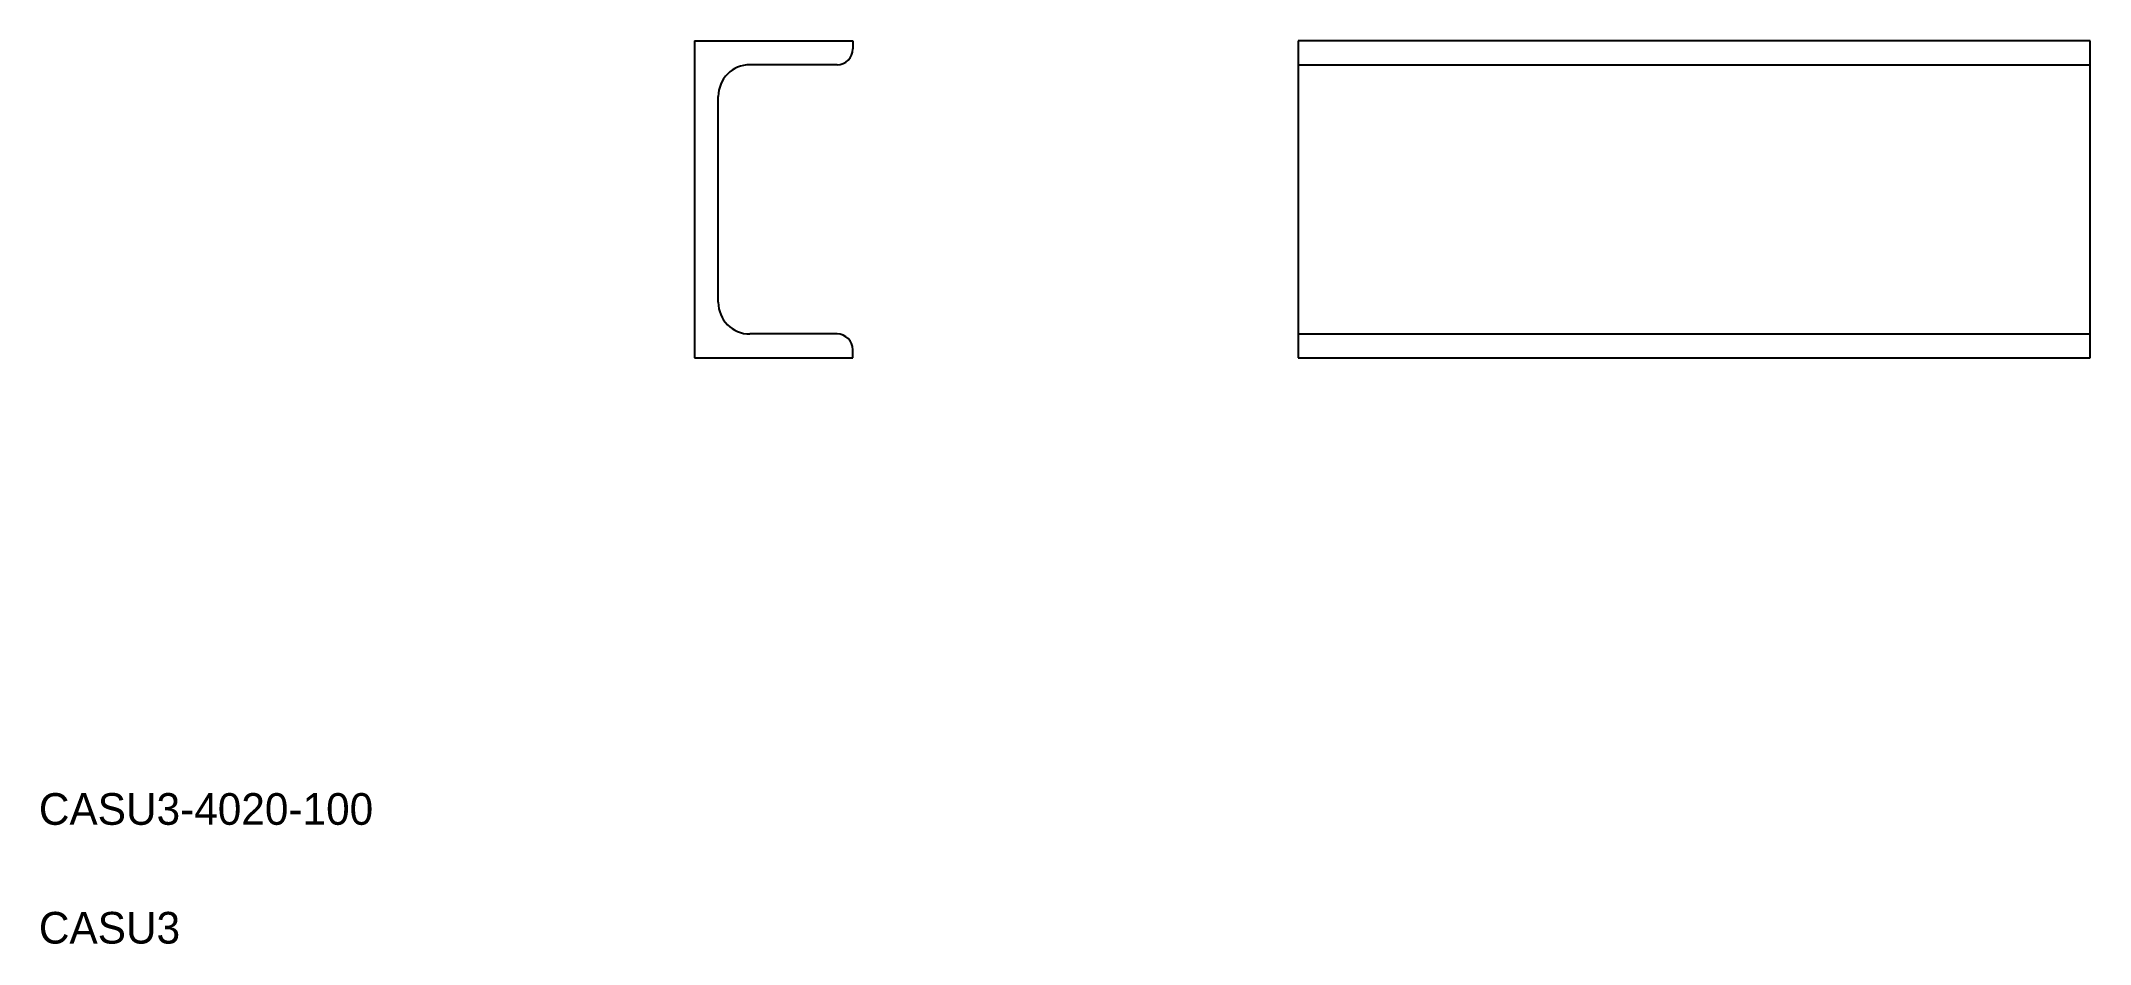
# Model space of a CAD drawing. Extents: x 19 to 277, y 23 to 137.
import ezdxf

# ---------------------------------------------------------------- set-up
doc = ezdxf.new("R2010")
doc.units = 0
doc.layers.get('0').update_dxf_attribs({"linetype": 'CONTINUOUS'})

msp = doc.modelspace()

# ---------------------------------------------------------------- linework, layer by layer
at = {"color": 7, "linetype": 'CONTINUOUS'}
for p, q in [((101.15, 136.86), (101.15, 96.86)), ((101.15, 136.86), (121.15, 136.86)), ((121.15, 136.86), (121.15, 135.86)), ((277.37, 136.86), (177.37, 136.86)), ((177.37, 136.86), (177.37, 96.86)), ((277.37, 96.86), (277.37, 136.86)), ((119.15, 133.86), (108.15, 133.86)), ((177.37, 133.86), (277.37, 133.86)), ((104.15, 103.86), (104.15, 129.86)), ((119.15, 99.86), (108.15, 99.86)), ((177.37, 99.86), (277.37, 99.86)), ((101.15, 96.86), (121.15, 96.86)), ((121.15, 96.86), (121.15, 97.86)), ((177.37, 96.86), (277.37, 96.86))]:
    msp.add_line(p, q, dxfattribs=at)
for centre, radius, start, end in [((119.15, 135.86), 2, 270, 0), ((108.15, 129.86), 4, 90, 180), ((108.15, 103.86), 4, 180, 270), ((119.15, 97.86), 2, 0, 90)]:
    msp.add_arc(centre, radius, start, end, dxfattribs=at)

# ---------------------------------------------------------------- texts
for s, p in [('CASU3-4020-100', (18.36, 37.88)), ('CASU3', (18.36, 22.88))]:
    msp.add_text(s, height=4, dxfattribs=at).set_placement(p)

doc.saveas('drawing.dxf')
